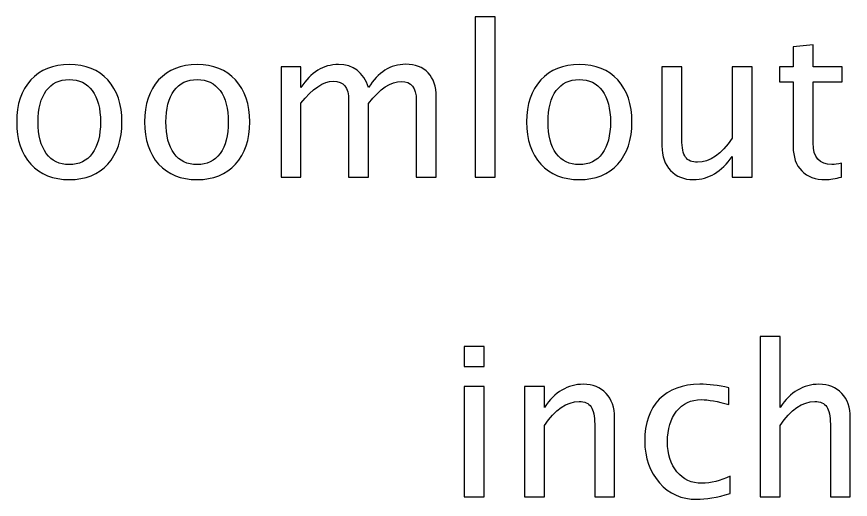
# Model space of a CAD drawing. Header units: centimetres. Extents: x -60 to 64, y -83 to 107.
# Drawn here: x -60.45 to -32.17, y 90.85 to 107.22 of the extents above; entities that cross this region are included whole.
import ezdxf

# ---------------------------------------------------------------- set-up
doc = ezdxf.new("R2010")
doc.units = ezdxf.units.CM
doc.header["$MEASUREMENT"] = 0
doc.layers.add('Layer 1', color=7, linetype='Continuous')

msp = doc.modelspace()

# ---------------------------------------------------------------- linework, layer by layer
at = {"layer": 'Layer 1'}
for points, knots in [([(-44.89274, 101.78031), (-44.89274, 101.78031), (-44.89274, 107.22015), (-44.89274, 107.22015), (-44.89274, 107.22015), (-44.89274, 107.22015), (-44.2154, 107.22015), (-44.2154, 107.22015), (-44.2154, 107.22015), (-44.2154, 107.22015), (-44.2154, 101.78031), (-44.2154, 101.78031), (-44.2154, 101.78031), (-44.2154, 101.78031), (-44.89274, 101.78031), (-44.89274, 101.78031)], [0, 0, 0, 0, 0.2, 0.2, 0.2, 0.2, 0.4, 0.4, 0.4, 0.4, 0.6, 0.6, 0.6, 0.6, 1, 1, 1, 1]), ([(-32.46789, 101.78149), (-32.6772, 101.72387), (-32.85947, 101.69564), (-33.01352, 101.69564), (-33.01352, 101.69564), (-33.35924, 101.69564), (-33.62853, 101.79442), (-33.82138, 101.99198), (-33.82138, 101.99198), (-34.01541, 102.18953), (-34.11183, 102.46352), (-34.11183, 102.81513), (-34.11183, 102.81513), (-34.11183, 102.81513), (-34.11183, 105.01176), (-34.11183, 105.01176), (-34.11183, 105.01176), (-34.11183, 105.01176), (-34.57985, 105.01176), (-34.57985, 105.01176), (-34.57985, 105.01176), (-34.57985, 105.01176), (-34.57985, 105.51976), (-34.57985, 105.51976), (-34.57985, 105.51976), (-34.57985, 105.51976), (-34.11183, 105.51976), (-34.11183, 105.51976), (-34.11183, 105.51976), (-34.11183, 105.51976), (-34.11183, 106.19591), (-34.11183, 106.19591), (-34.11183, 106.19591), (-34.11183, 106.19591), (-33.4345, 106.26059), (-33.4345, 106.26059), (-33.4345, 106.26059), (-33.4345, 106.26059), (-33.4345, 105.51976), (-33.4345, 105.51976), (-33.4345, 105.51976), (-33.4345, 105.51976), (-32.45378, 105.51976), (-32.45378, 105.51976), (-32.45378, 105.51976), (-32.45378, 105.51976), (-32.45378, 105.01176), (-32.45378, 105.01176), (-32.45378, 105.01176), (-32.45378, 105.01176), (-33.4345, 105.01176), (-33.4345, 105.01176), (-33.4345, 105.01176), (-33.4345, 105.01176), (-33.4345, 102.93742), (-33.4345, 102.93742), (-33.4345, 102.93742), (-33.4345, 102.44824), (-33.22166, 102.20364), (-32.79715, 102.20364), (-32.79715, 102.20364), (-32.7066, 102.20364), (-32.59724, 102.21893), (-32.46789, 102.24833), (-32.46789, 102.24833), (-32.46789, 102.24833), (-32.46789, 101.78149), (-32.46789, 101.78149)], [0, 0, 0, 0, 0.05555556, 0.05555556, 0.05555556, 0.05555556, 0.11111111, 0.11111111, 0.11111111, 0.11111111, 0.16666667, 0.16666667, 0.16666667, 0.16666667, 0.22222222, 0.22222222, 0.22222222, 0.22222222, 0.27777778, 0.27777778, 0.27777778, 0.27777778, 0.33333333, 0.33333333, 0.33333333, 0.33333333, 0.38888889, 0.38888889, 0.38888889, 0.38888889, 0.44444444, 0.44444444, 0.44444444, 0.44444444, 0.5, 0.5, 0.5, 0.5, 0.55555556, 0.55555556, 0.55555556, 0.55555556, 0.61111111, 0.61111111, 0.61111111, 0.61111111, 0.66666667, 0.66666667, 0.66666667, 0.66666667, 0.72222222, 0.72222222, 0.72222222, 0.72222222, 0.77777778, 0.77777778, 0.77777778, 0.77777778, 0.83333333, 0.83333333, 0.83333333, 0.83333333, 0.88888889, 0.88888889, 0.88888889, 0.88888889, 1, 1, 1, 1]), ([(-58.66049, 101.69564), (-59.20965, 101.69564), (-59.64474, 101.87086), (-59.9646, 102.22128), (-59.9646, 102.22128), (-60.28562, 102.57171), (-60.44555, 103.04796), (-60.44555, 103.64886), (-60.44555, 103.64886), (-60.44555, 104.24858), (-60.28562, 104.72365), (-59.9646, 105.0729), (-59.9646, 105.0729), (-59.64474, 105.42215), (-59.20965, 105.59737), (-58.66049, 105.59737), (-58.66049, 105.59737), (-58.11134, 105.59737), (-57.67624, 105.42215), (-57.35639, 105.0729), (-57.35639, 105.0729), (-57.03536, 104.72365), (-56.87544, 104.24858), (-56.87544, 103.64886), (-56.87544, 103.64886), (-56.87544, 103.04796), (-57.03536, 102.57171), (-57.35639, 102.22128), (-57.35639, 102.22128), (-57.67624, 101.87086), (-58.11134, 101.69564), (-58.66049, 101.69564)], [0, 0, 0, 0, 0.11111111, 0.11111111, 0.11111111, 0.11111111, 0.22222222, 0.22222222, 0.22222222, 0.22222222, 0.33333333, 0.33333333, 0.33333333, 0.33333333, 0.44444444, 0.44444444, 0.44444444, 0.44444444, 0.55555556, 0.55555556, 0.55555556, 0.55555556, 0.66666667, 0.66666667, 0.66666667, 0.66666667, 0.77777778, 0.77777778, 0.77777778, 0.77777778, 1, 1, 1, 1]), ([(-54.32602, 101.69564), (-54.87518, 101.69564), (-55.31027, 101.87086), (-55.63013, 102.22128), (-55.63013, 102.22128), (-55.95115, 102.57171), (-56.11108, 103.04796), (-56.11108, 103.64886), (-56.11108, 103.64886), (-56.11108, 104.24858), (-55.95115, 104.72365), (-55.63013, 105.0729), (-55.63013, 105.0729), (-55.31027, 105.42215), (-54.87518, 105.59737), (-54.32602, 105.59737), (-54.32602, 105.59737), (-53.77687, 105.59737), (-53.34177, 105.42215), (-53.02192, 105.0729), (-53.02192, 105.0729), (-52.70089, 104.72365), (-52.54097, 104.24858), (-52.54097, 103.64886), (-52.54097, 103.64886), (-52.54097, 103.04796), (-52.70089, 102.57171), (-53.02192, 102.22128), (-53.02192, 102.22128), (-53.34177, 101.87086), (-53.77687, 101.69564), (-54.32602, 101.69564)], [0, 0, 0, 0, 0.11111111, 0.11111111, 0.11111111, 0.11111111, 0.22222222, 0.22222222, 0.22222222, 0.22222222, 0.33333333, 0.33333333, 0.33333333, 0.33333333, 0.44444444, 0.44444444, 0.44444444, 0.44444444, 0.55555556, 0.55555556, 0.55555556, 0.55555556, 0.66666667, 0.66666667, 0.66666667, 0.66666667, 0.77777778, 0.77777778, 0.77777778, 0.77777778, 1, 1, 1, 1]), ([(-51.48028, 101.78031), (-51.48028, 101.78031), (-51.48028, 105.51976), (-51.48028, 105.51976), (-51.48028, 105.51976), (-51.48028, 105.51976), (-50.80294, 105.51976), (-50.80294, 105.51976), (-50.80294, 105.51976), (-50.80294, 105.51976), (-50.80294, 104.81302), (-50.80294, 104.81302), (-50.80294, 104.81302), (-50.47251, 105.33631), (-50.04917, 105.59737), (-49.53059, 105.59737), (-49.53059, 105.59737), (-49.03082, 105.59737), (-48.69098, 105.33631), (-48.50989, 104.81302), (-48.50989, 104.81302), (-48.18886, 105.34102), (-47.77023, 105.60442), (-47.25635, 105.60442), (-47.25635, 105.60442), (-46.92826, 105.60442), (-46.67309, 105.508), (-46.49082, 105.31397), (-46.49082, 105.31397), (-46.30855, 105.11994), (-46.21683, 104.8483), (-46.21683, 104.49905), (-46.21683, 104.49905), (-46.21683, 104.49905), (-46.21683, 101.78031), (-46.21683, 101.78031), (-46.21683, 101.78031), (-46.21683, 101.78031), (-46.89416, 101.78031), (-46.89416, 101.78031), (-46.89416, 101.78031), (-46.89416, 101.78031), (-46.89416, 104.38734), (-46.89416, 104.38734), (-46.89416, 104.38734), (-46.89416, 104.81302), (-47.0635, 105.02587), (-47.40216, 105.02587), (-47.40216, 105.02587), (-47.75376, 105.02587), (-48.12301, 104.77775), (-48.50989, 104.28033), (-48.50989, 104.28033), (-48.50989, 104.28033), (-48.50989, 101.78031), (-48.50989, 101.78031), (-48.50989, 101.78031), (-48.50989, 101.78031), (-49.18722, 101.78031), (-49.18722, 101.78031), (-49.18722, 101.78031), (-49.18722, 101.78031), (-49.18722, 104.38969), (-49.18722, 104.38969), (-49.18722, 104.38969), (-49.18722, 104.8189), (-49.3589, 105.03292), (-49.70345, 105.03292), (-49.70345, 105.03292), (-50.04565, 105.03292), (-50.41253, 104.78363), (-50.80294, 104.28386), (-50.80294, 104.28386), (-50.80294, 104.28386), (-50.80294, 101.78031), (-50.80294, 101.78031), (-50.80294, 101.78031), (-50.80294, 101.78031), (-51.48028, 101.78031), (-51.48028, 101.78031)], [0, 0, 0, 0, 0.04761905, 0.04761905, 0.04761905, 0.04761905, 0.0952381, 0.0952381, 0.0952381, 0.0952381, 0.14285714, 0.14285714, 0.14285714, 0.14285714, 0.19047619, 0.19047619, 0.19047619, 0.19047619, 0.23809524, 0.23809524, 0.23809524, 0.23809524, 0.28571429, 0.28571429, 0.28571429, 0.28571429, 0.33333333, 0.33333333, 0.33333333, 0.33333333, 0.38095238, 0.38095238, 0.38095238, 0.38095238, 0.42857143, 0.42857143, 0.42857143, 0.42857143, 0.47619048, 0.47619048, 0.47619048, 0.47619048, 0.52380952, 0.52380952, 0.52380952, 0.52380952, 0.57142857, 0.57142857, 0.57142857, 0.57142857, 0.61904762, 0.61904762, 0.61904762, 0.61904762, 0.66666667, 0.66666667, 0.66666667, 0.66666667, 0.71428571, 0.71428571, 0.71428571, 0.71428571, 0.76190476, 0.76190476, 0.76190476, 0.76190476, 0.80952381, 0.80952381, 0.80952381, 0.80952381, 0.85714286, 0.85714286, 0.85714286, 0.85714286, 0.9047619, 0.9047619, 0.9047619, 0.9047619, 1, 1, 1, 1]), ([(-41.36495, 101.69564), (-41.91411, 101.69564), (-42.3492, 101.87086), (-42.66906, 102.22128), (-42.66906, 102.22128), (-42.99008, 102.57171), (-43.15001, 103.04796), (-43.15001, 103.64886), (-43.15001, 103.64886), (-43.15001, 104.24858), (-42.99008, 104.72365), (-42.66906, 105.0729), (-42.66906, 105.0729), (-42.3492, 105.42215), (-41.91411, 105.59737), (-41.36495, 105.59737), (-41.36495, 105.59737), (-40.8158, 105.59737), (-40.3807, 105.42215), (-40.06085, 105.0729), (-40.06085, 105.0729), (-39.73982, 104.72365), (-39.5799, 104.24858), (-39.5799, 103.64886), (-39.5799, 103.64886), (-39.5799, 103.04796), (-39.73982, 102.57171), (-40.06085, 102.22128), (-40.06085, 102.22128), (-40.3807, 101.87086), (-40.8158, 101.69564), (-41.36495, 101.69564)], [0, 0, 0, 0, 0.11111111, 0.11111111, 0.11111111, 0.11111111, 0.22222222, 0.22222222, 0.22222222, 0.22222222, 0.33333333, 0.33333333, 0.33333333, 0.33333333, 0.44444444, 0.44444444, 0.44444444, 0.44444444, 0.55555556, 0.55555556, 0.55555556, 0.55555556, 0.66666667, 0.66666667, 0.66666667, 0.66666667, 0.77777778, 0.77777778, 0.77777778, 0.77777778, 1, 1, 1, 1]), ([(-36.17676, 101.78031), (-36.17676, 101.78031), (-36.17676, 102.48351), (-36.17676, 102.48351), (-36.17676, 102.48351), (-36.53777, 101.95787), (-36.97639, 101.69564), (-37.49145, 101.69564), (-37.49145, 101.69564), (-37.81835, 101.69564), (-38.07823, 101.79795), (-38.27109, 102.00374), (-38.27109, 102.00374), (-38.46511, 102.20952), (-38.56154, 102.48587), (-38.56154, 102.83512), (-38.56154, 102.83512), (-38.56154, 102.83512), (-38.56154, 105.51976), (-38.56154, 105.51976), (-38.56154, 105.51976), (-38.56154, 105.51976), (-37.88421, 105.51976), (-37.88421, 105.51976), (-37.88421, 105.51976), (-37.88421, 105.51976), (-37.88421, 103.05619), (-37.88421, 103.05619), (-37.88421, 103.05619), (-37.88421, 102.77514), (-37.84305, 102.57641), (-37.76191, 102.45882), (-37.76191, 102.45882), (-37.67959, 102.34005), (-37.54319, 102.28125), (-37.35151, 102.28125), (-37.35151, 102.28125), (-36.93758, 102.28125), (-36.54483, 102.55289), (-36.17676, 103.09735), (-36.17676, 103.09735), (-36.17676, 103.09735), (-36.17676, 105.51976), (-36.17676, 105.51976), (-36.17676, 105.51976), (-36.17676, 105.51976), (-35.49943, 105.51976), (-35.49943, 105.51976), (-35.49943, 105.51976), (-35.49943, 105.51976), (-35.49943, 101.78031), (-35.49943, 101.78031), (-35.49943, 101.78031), (-35.49943, 101.78031), (-36.17676, 101.78031), (-36.17676, 101.78031)], [0, 0, 0, 0, 0.06666667, 0.06666667, 0.06666667, 0.06666667, 0.13333333, 0.13333333, 0.13333333, 0.13333333, 0.2, 0.2, 0.2, 0.2, 0.26666667, 0.26666667, 0.26666667, 0.26666667, 0.33333333, 0.33333333, 0.33333333, 0.33333333, 0.4, 0.4, 0.4, 0.4, 0.46666667, 0.46666667, 0.46666667, 0.46666667, 0.53333333, 0.53333333, 0.53333333, 0.53333333, 0.6, 0.6, 0.6, 0.6, 0.66666667, 0.66666667, 0.66666667, 0.66666667, 0.73333333, 0.73333333, 0.73333333, 0.73333333, 0.8, 0.8, 0.8, 0.8, 0.86666667, 0.86666667, 0.86666667, 0.86666667, 1, 1, 1, 1]), ([(-58.66167, 102.20364), (-58.32653, 102.20364), (-58.06547, 102.32947), (-57.87968, 102.58229), (-57.87968, 102.58229), (-57.69506, 102.83394), (-57.60216, 103.19025), (-57.60216, 103.64886), (-57.60216, 103.64886), (-57.60216, 104.10629), (-57.69506, 104.46142), (-57.87968, 104.71307), (-57.87968, 104.71307), (-58.06547, 104.96354), (-58.32653, 105.08937), (-58.66167, 105.08937), (-58.66167, 105.08937), (-58.99798, 105.08937), (-59.25904, 104.96354), (-59.44248, 104.71307), (-59.44248, 104.71307), (-59.6271, 104.46142), (-59.71883, 104.10629), (-59.71883, 103.64886), (-59.71883, 103.64886), (-59.71883, 103.19025), (-59.6271, 102.83394), (-59.44248, 102.58229), (-59.44248, 102.58229), (-59.25904, 102.32947), (-58.99798, 102.20364), (-58.66167, 102.20364)], [0, 0, 0, 0, 0.11111111, 0.11111111, 0.11111111, 0.11111111, 0.22222222, 0.22222222, 0.22222222, 0.22222222, 0.33333333, 0.33333333, 0.33333333, 0.33333333, 0.44444444, 0.44444444, 0.44444444, 0.44444444, 0.55555556, 0.55555556, 0.55555556, 0.55555556, 0.66666667, 0.66666667, 0.66666667, 0.66666667, 0.77777778, 0.77777778, 0.77777778, 0.77777778, 1, 1, 1, 1]), ([(-54.3272, 102.20364), (-53.99206, 102.20364), (-53.731, 102.32947), (-53.54521, 102.58229), (-53.54521, 102.58229), (-53.36059, 102.83394), (-53.26769, 103.19025), (-53.26769, 103.64886), (-53.26769, 103.64886), (-53.26769, 104.10629), (-53.36059, 104.46142), (-53.54521, 104.71307), (-53.54521, 104.71307), (-53.731, 104.96354), (-53.99206, 105.08937), (-54.3272, 105.08937), (-54.3272, 105.08937), (-54.66351, 105.08937), (-54.92457, 104.96354), (-55.10801, 104.71307), (-55.10801, 104.71307), (-55.29263, 104.46142), (-55.38436, 104.10629), (-55.38436, 103.64886), (-55.38436, 103.64886), (-55.38436, 103.19025), (-55.29263, 102.83394), (-55.10801, 102.58229), (-55.10801, 102.58229), (-54.92457, 102.32947), (-54.66351, 102.20364), (-54.3272, 102.20364)], [0, 0, 0, 0, 0.11111111, 0.11111111, 0.11111111, 0.11111111, 0.22222222, 0.22222222, 0.22222222, 0.22222222, 0.33333333, 0.33333333, 0.33333333, 0.33333333, 0.44444444, 0.44444444, 0.44444444, 0.44444444, 0.55555556, 0.55555556, 0.55555556, 0.55555556, 0.66666667, 0.66666667, 0.66666667, 0.66666667, 0.77777778, 0.77777778, 0.77777778, 0.77777778, 1, 1, 1, 1]), ([(-41.36613, 102.20364), (-41.03099, 102.20364), (-40.76993, 102.32947), (-40.58414, 102.58229), (-40.58414, 102.58229), (-40.39952, 102.83394), (-40.30662, 103.19025), (-40.30662, 103.64886), (-40.30662, 103.64886), (-40.30662, 104.10629), (-40.39952, 104.46142), (-40.58414, 104.71307), (-40.58414, 104.71307), (-40.76993, 104.96354), (-41.03099, 105.08937), (-41.36613, 105.08937), (-41.36613, 105.08937), (-41.70244, 105.08937), (-41.9635, 104.96354), (-42.14694, 104.71307), (-42.14694, 104.71307), (-42.33156, 104.46142), (-42.42329, 104.10629), (-42.42329, 103.64886), (-42.42329, 103.64886), (-42.42329, 103.19025), (-42.33156, 102.83394), (-42.14694, 102.58229), (-42.14694, 102.58229), (-41.9635, 102.32947), (-41.70244, 102.20364), (-41.36613, 102.20364)], [0, 0, 0, 0, 0.11111111, 0.11111111, 0.11111111, 0.11111111, 0.22222222, 0.22222222, 0.22222222, 0.22222222, 0.33333333, 0.33333333, 0.33333333, 0.33333333, 0.44444444, 0.44444444, 0.44444444, 0.44444444, 0.55555556, 0.55555556, 0.55555556, 0.55555556, 0.66666667, 0.66666667, 0.66666667, 0.66666667, 0.77777778, 0.77777778, 0.77777778, 0.77777778, 1, 1, 1, 1]), ([(-35.23427, 90.93826), (-35.23427, 90.93826), (-35.23427, 96.3781), (-35.23427, 96.3781), (-35.23427, 96.3781), (-35.23427, 96.3781), (-34.55693, 96.3781), (-34.55693, 96.3781), (-34.55693, 96.3781), (-34.55693, 96.3781), (-34.55693, 93.97097), (-34.55693, 93.97097), (-34.55693, 93.97097), (-34.19827, 94.49426), (-33.75848, 94.75532), (-33.23872, 94.75532), (-33.23872, 94.75532), (-32.91181, 94.75532), (-32.65193, 94.65301), (-32.46026, 94.44723), (-32.46026, 94.44723), (-32.26858, 94.24261), (-32.17215, 93.96627), (-32.17215, 93.62055), (-32.17215, 93.62055), (-32.17215, 93.62055), (-32.17215, 90.93826), (-32.17215, 90.93826), (-32.17215, 90.93826), (-32.17215, 90.93826), (-32.84949, 90.93826), (-32.84949, 90.93826), (-32.84949, 90.93826), (-32.84949, 90.93826), (-32.84949, 93.39947), (-32.84949, 93.39947), (-32.84949, 93.39947), (-32.84949, 93.67699), (-32.89064, 93.87455), (-32.97178, 93.99214), (-32.97178, 93.99214), (-33.0541, 94.11091), (-33.18933, 94.16971), (-33.37865, 94.16971), (-33.37865, 94.16971), (-33.79493, 94.16971), (-34.18769, 93.89807), (-34.55693, 93.35479), (-34.55693, 93.35479), (-34.55693, 93.35479), (-34.55693, 90.93826), (-34.55693, 90.93826), (-34.55693, 90.93826), (-34.55693, 90.93826), (-35.23427, 90.93826), (-35.23427, 90.93826)], [0, 0, 0, 0, 0.06666667, 0.06666667, 0.06666667, 0.06666667, 0.13333333, 0.13333333, 0.13333333, 0.13333333, 0.2, 0.2, 0.2, 0.2, 0.26666667, 0.26666667, 0.26666667, 0.26666667, 0.33333333, 0.33333333, 0.33333333, 0.33333333, 0.4, 0.4, 0.4, 0.4, 0.46666667, 0.46666667, 0.46666667, 0.46666667, 0.53333333, 0.53333333, 0.53333333, 0.53333333, 0.6, 0.6, 0.6, 0.6, 0.66666667, 0.66666667, 0.66666667, 0.66666667, 0.73333333, 0.73333333, 0.73333333, 0.73333333, 0.8, 0.8, 0.8, 0.8, 0.86666667, 0.86666667, 0.86666667, 0.86666667, 1, 1, 1, 1]), ([(-45.2661, 95.3621), (-45.2661, 95.3621), (-45.2661, 96.03943), (-45.2661, 96.03943), (-45.2661, 96.03943), (-45.2661, 96.03943), (-44.58876, 96.03943), (-44.58876, 96.03943), (-44.58876, 96.03943), (-44.58876, 96.03943), (-44.58876, 95.3621), (-44.58876, 95.3621), (-44.58876, 95.3621), (-44.58876, 95.3621), (-45.2661, 95.3621), (-45.2661, 95.3621)], [0, 0, 0, 0, 0.2, 0.2, 0.2, 0.2, 0.4, 0.4, 0.4, 0.4, 0.6, 0.6, 0.6, 0.6, 1, 1, 1, 1]), ([(-43.22704, 90.93826), (-43.22704, 90.93826), (-43.22704, 94.67771), (-43.22704, 94.67771), (-43.22704, 94.67771), (-43.22704, 94.67771), (-42.5497, 94.67771), (-42.5497, 94.67771), (-42.5497, 94.67771), (-42.5497, 94.67771), (-42.5497, 93.97097), (-42.5497, 93.97097), (-42.5497, 93.97097), (-42.19104, 94.49426), (-41.75125, 94.75532), (-41.23149, 94.75532), (-41.23149, 94.75532), (-40.90458, 94.75532), (-40.6447, 94.65301), (-40.45303, 94.44723), (-40.45303, 94.44723), (-40.26135, 94.24261), (-40.16492, 93.96627), (-40.16492, 93.62055), (-40.16492, 93.62055), (-40.16492, 93.62055), (-40.16492, 90.93826), (-40.16492, 90.93826), (-40.16492, 90.93826), (-40.16492, 90.93826), (-40.84226, 90.93826), (-40.84226, 90.93826), (-40.84226, 90.93826), (-40.84226, 90.93826), (-40.84226, 93.39947), (-40.84226, 93.39947), (-40.84226, 93.39947), (-40.84226, 93.67699), (-40.88341, 93.87455), (-40.96455, 93.99214), (-40.96455, 93.99214), (-41.04687, 94.11091), (-41.1821, 94.16971), (-41.37142, 94.16971), (-41.37142, 94.16971), (-41.7877, 94.16971), (-42.18046, 93.89807), (-42.5497, 93.35479), (-42.5497, 93.35479), (-42.5497, 93.35479), (-42.5497, 90.93826), (-42.5497, 90.93826), (-42.5497, 90.93826), (-42.5497, 90.93826), (-43.22704, 90.93826), (-43.22704, 90.93826)], [0, 0, 0, 0, 0.06666667, 0.06666667, 0.06666667, 0.06666667, 0.13333333, 0.13333333, 0.13333333, 0.13333333, 0.2, 0.2, 0.2, 0.2, 0.26666667, 0.26666667, 0.26666667, 0.26666667, 0.33333333, 0.33333333, 0.33333333, 0.33333333, 0.4, 0.4, 0.4, 0.4, 0.46666667, 0.46666667, 0.46666667, 0.46666667, 0.53333333, 0.53333333, 0.53333333, 0.53333333, 0.6, 0.6, 0.6, 0.6, 0.66666667, 0.66666667, 0.66666667, 0.66666667, 0.73333333, 0.73333333, 0.73333333, 0.73333333, 0.8, 0.8, 0.8, 0.8, 0.86666667, 0.86666667, 0.86666667, 0.86666667, 1, 1, 1, 1]), ([(-36.25144, 91.05115), (-36.69006, 90.91945), (-37.06871, 90.85359), (-37.38739, 90.85359), (-37.38739, 90.85359), (-37.89303, 90.85359), (-38.31166, 91.04057), (-38.64445, 91.41333), (-38.64445, 91.41333), (-38.97724, 91.78728), (-39.14422, 92.25883), (-39.14422, 92.8268), (-39.14422, 92.8268), (-39.14422, 93.43358), (-38.97959, 93.90747), (-38.65033, 94.24614), (-38.65033, 94.24614), (-38.32107, 94.58598), (-37.86128, 94.75532), (-37.27097, 94.75532), (-37.27097, 94.75532), (-36.98051, 94.75532), (-36.65361, 94.71534), (-36.29377, 94.63537), (-36.29377, 94.63537), (-36.29377, 94.63537), (-36.29377, 94.06387), (-36.29377, 94.06387), (-36.29377, 94.06387), (-36.67595, 94.17676), (-36.98757, 94.23321), (-37.22746, 94.23321), (-37.22746, 94.23321), (-37.57553, 94.23321), (-37.85423, 94.10268), (-38.06237, 93.8428), (-38.06237, 93.8428), (-38.27051, 93.58292), (-38.37516, 93.23602), (-38.37516, 92.80328), (-38.37516, 92.80328), (-38.37516, 92.38347), (-38.26698, 92.04481), (-38.05178, 91.78493), (-38.05178, 91.78493), (-37.83659, 91.52622), (-37.55554, 91.39687), (-37.20629, 91.39687), (-37.20629, 91.39687), (-36.89702, 91.39687), (-36.57952, 91.47683), (-36.25144, 91.63676), (-36.25144, 91.63676), (-36.25144, 91.63676), (-36.25144, 91.05115), (-36.25144, 91.05115)], [0, 0, 0, 0, 0.06666667, 0.06666667, 0.06666667, 0.06666667, 0.13333333, 0.13333333, 0.13333333, 0.13333333, 0.2, 0.2, 0.2, 0.2, 0.26666667, 0.26666667, 0.26666667, 0.26666667, 0.33333333, 0.33333333, 0.33333333, 0.33333333, 0.4, 0.4, 0.4, 0.4, 0.46666667, 0.46666667, 0.46666667, 0.46666667, 0.53333333, 0.53333333, 0.53333333, 0.53333333, 0.6, 0.6, 0.6, 0.6, 0.66666667, 0.66666667, 0.66666667, 0.66666667, 0.73333333, 0.73333333, 0.73333333, 0.73333333, 0.8, 0.8, 0.8, 0.8, 0.86666667, 0.86666667, 0.86666667, 0.86666667, 1, 1, 1, 1]), ([(-45.2661, 90.93826), (-45.2661, 90.93826), (-45.2661, 94.67771), (-45.2661, 94.67771), (-45.2661, 94.67771), (-45.2661, 94.67771), (-44.58876, 94.67771), (-44.58876, 94.67771), (-44.58876, 94.67771), (-44.58876, 94.67771), (-44.58876, 90.93826), (-44.58876, 90.93826), (-44.58876, 90.93826), (-44.58876, 90.93826), (-45.2661, 90.93826), (-45.2661, 90.93826)], [0, 0, 0, 0, 0.2, 0.2, 0.2, 0.2, 0.4, 0.4, 0.4, 0.4, 0.6, 0.6, 0.6, 0.6, 1, 1, 1, 1])]:
    msp.add_open_spline(points, degree=3, knots=knots, dxfattribs=at)

doc.saveas('drawing.dxf')
